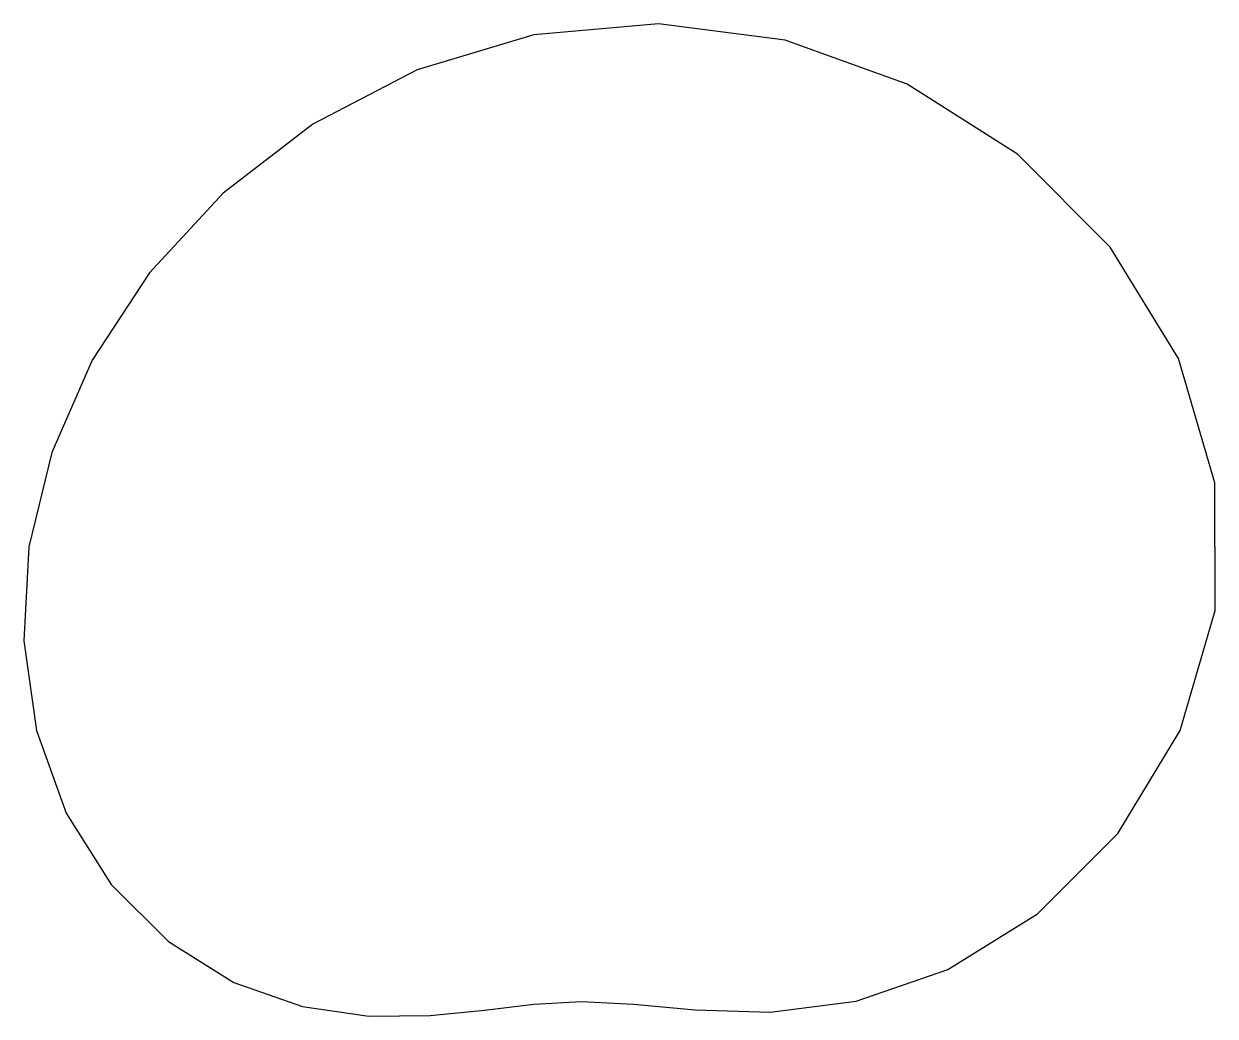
# Model space of a CAD drawing. Header units: metres. Extents: x -60 to 81, y -34 to 84.
import ezdxf

# ---------------------------------------------------------------- set-up
doc = ezdxf.new("R2010")
doc.units = ezdxf.units.M

msp = doc.modelspace()

# ---------------------------------------------------------------- linework, layer by layer
for p, q in [((14.76, 83.69), (0, 82.4)), ((29.76, 81.77), (14.76, 83.69)), ((0, 82.4), (-13.8, 78.26)), ((44.2, 76.55), (29.76, 81.77)), ((-13.8, 78.26), (-26.15, 71.83)), ((57.27, 68.25), (44.2, 76.55)), ((-26.15, 71.83), (-36.76, 63.66)), ((68.23, 57.26), (57.27, 68.25)), ((-36.76, 63.66), (-45.5, 54.22)), ((76.3, 44.05), (68.23, 57.26)), ((-45.5, 54.22), (-52.28, 43.87)), ((-52.28, 43.87), (-57.06, 32.94)), ((80.62, 29.34), (76.3, 44.05)), ((-57.06, 32.94), (-59.77, 21.75)), ((80.65, 14.22), (80.62, 29.34)), ((-59.77, 21.75), (-60.37, 10.64)), ((76.51, 0), (80.65, 14.22)), ((-60.37, 10.64), (-58.87, 0)), ((-58.87, 0), (-55.36, -9.76)), ((69.11, -12.19), (76.51, 0)), ((-55.36, -9.76), (-50.04, -18.21)), ((59.6, -21.69), (69.11, -12.19)), ((-50.04, -18.21), (-43.26, -24.97)), ((48.99, -28.29), (59.6, -21.69)), ((-43.26, -24.97), (-35.51, -29.8)), ((38.17, -32.03), (48.99, -28.29)), ((-35.51, -29.8), (-27.4, -32.66)), ((-5.83, -33.08), (0, -32.37)), ((0, -32.37), (5.65, -32.06)), ((5.65, -32.06), (11.78, -32.37)), ((11.78, -32.37), (19.09, -33.06)), ((27.96, -33.33), (38.17, -32.03)), ((-27.4, -32.66), (-19.52, -33.81)), ((-19.52, -33.81), (-12.28, -33.74)), ((-12.28, -33.74), (-5.83, -33.08)), ((19.09, -33.06), (27.96, -33.33))]:
    msp.add_line(p, q)

doc.saveas('drawing.dxf')
